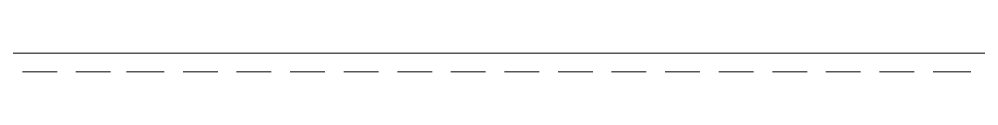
# Model space of a CAD drawing. Header units: millimetres. Extents: x 6 to 291, y 4 to 206.
# Drawn here: x 222.33 to 235.23, y 49.06 to 49.32 of the extents above; entities that cross this region are included whole.
import ezdxf

# ---------------------------------------------------------------- set-up
doc = ezdxf.new("R2010")
doc.units = ezdxf.units.MM
doc.layers.add('C00-00-00', color=7, linetype='Continuous')

msp = doc.modelspace()

# ---------------------------------------------------------------- linework, layer by layer
at = {"layer": 'C00-00-00', "lineweight": 5}
for points in [[(160.993661, 49.31834), (255.989672, 49.31834)], [(222.376995, 49.064334), (222.842664, 49.064334)], [(223.09667, 49.064334), (223.562339, 49.064334)], [(223.774003, 49.064334), (224.281998, 49.064334)], [(224.536004, 49.064334), (225.001673, 49.064334)], [(225.255663, 49.064334), (225.721332, 49.064334)], [(225.975338, 49.064334), (226.441007, 49.064334)], [(226.694997, 49.064334), (227.160666, 49.064334)], [(227.414672, 49.064334), (227.880341, 49.064334)], [(228.134331, 49.064334), (228.6, 49.064334)], [(228.854006, 49.064334), (229.319659, 49.064334)], [(229.573665, 49.064334), (230.039334, 49.064334)], [(230.29334, 49.064334), (230.758993, 49.064334)], [(231.012999, 49.064334), (231.478668, 49.064334)], [(231.732674, 49.064334), (232.198327, 49.064334)], [(232.452333, 49.064334), (232.918002, 49.064334)], [(233.172008, 49.064334), (233.637661, 49.064334)], [(233.891667, 49.064334), (234.357336, 49.064334)], [(234.611326, 49.064334), (235.119337, 49.064334)]]:
    msp.add_lwpolyline(points, dxfattribs=at)

doc.saveas('drawing.dxf')
